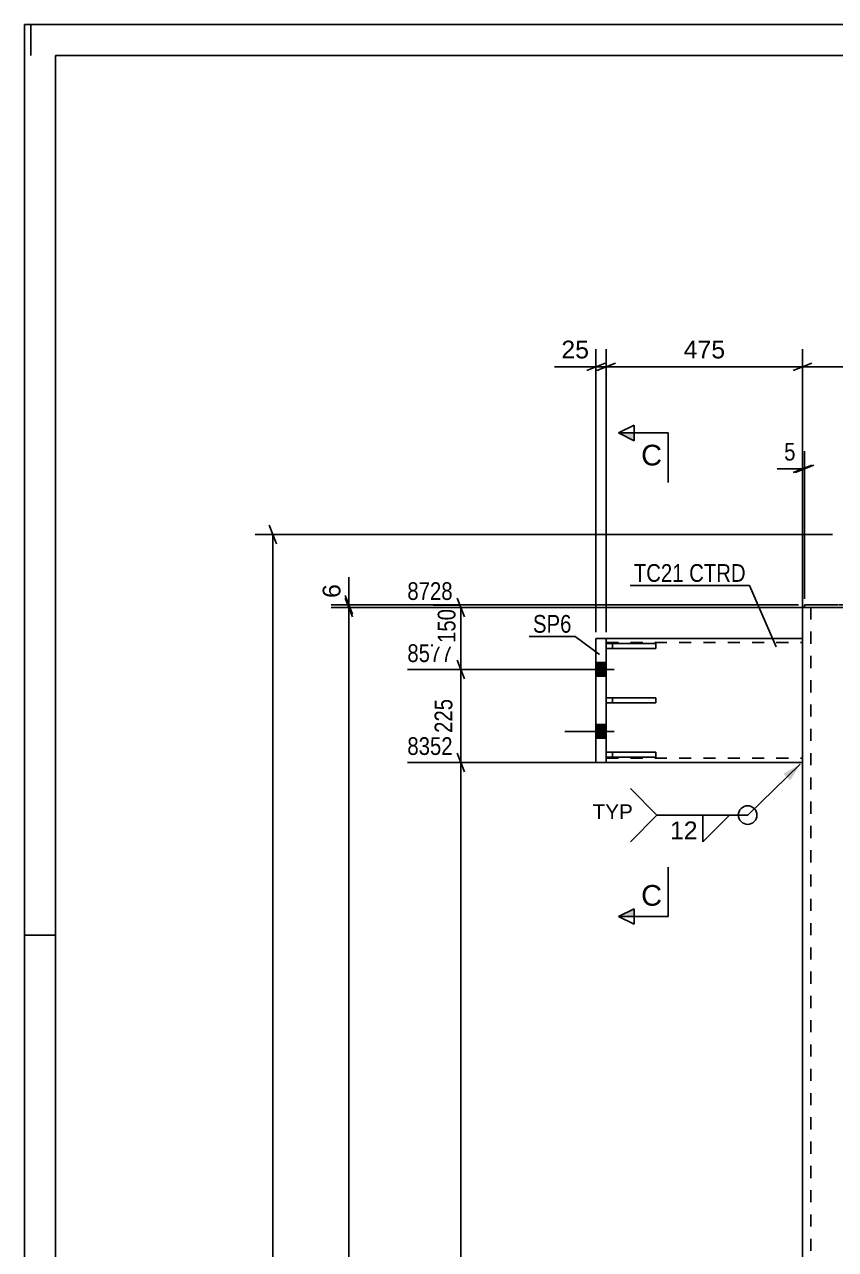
# Model space of a CAD drawing. Header units: millimetres. Extents: x 0 to 841, y 0 to 594.
# Drawn here: x 0 to 130.8, y 396.3 to 594 of the extents above; entities that cross this region are included whole.
import ezdxf

# ---------------------------------------------------------------- set-up
doc = ezdxf.new("R2010")
doc.units = ezdxf.units.MM
doc.linetypes.add('DXK_LINE_DOT2', pattern=[3.9198, 1.9599, -1.9599])
doc.styles.add('Arial', font='ARIAL.TTF', dxfattribs={"height": 0.2})
doc.styles.add('Arial Narrow', font='ARIALN.TTF', dxfattribs={"height": 0.2})

# ---------------------------------------------------------------- blocks, each defined once
blk = doc.blocks.new('Unknown-284928530-1132 - 10120')
at = {"color": 5, "linetype": 'Continuous'}
for p, q in [((841, 594), (0, 594)), ((0, 594), (0, 0)), ((1, 589), (1, 594)), ((836, 589), (5, 589)), ((5, 589), (5, 5)), ((5, 447), (0, 447))]:
    blk.add_line(p, q, dxfattribs=at)
blk = doc.blocks.new('Part-284928530-2789 - 2659')
at = {"color": 2, "linetype": 'Continuous'}
for p, q in [((93.86, 476.53), (101.86, 476.53)), ((93.86, 476.53), (93.86, 475.73)), ((93.86, 475.73), (101.86, 475.73)), ((101.86, 476.53), (101.86, 475.73))]:
    blk.add_line(p, q, dxfattribs=at)
at = {"color": 7, "linetype": 'DXK_LINE_DOT2'}
blk.add_line((94.86, 475.73), (94.86, 476.53), dxfattribs=at)
blk = doc.blocks.new('Part-284928530-2805 - 2659')
at = {"color": 2, "linetype": 'Continuous'}
for p, q in [((92.2, 494.89), (92.2, 474.89)), ((93.86, 494.89), (92.2, 494.89)), ((93.86, 474.89), (93.86, 494.89)), ((92.2, 474.89), (93.86, 474.89))]:
    blk.add_line(p, q, dxfattribs=at)
blk = doc.blocks.new('Part-284928530-2690 - 2659')
at = {"color": 2, "linetype": 'Continuous'}
for p, q in [((125.53, 499.91), (125.53, 240.85)), ((125.53, 499.91), (125.86, 499.91)), ((126.98, 499.91), (131.35, 499.91))]:
    blk.add_line(p, q, dxfattribs=at)
at = {"color": 7, "linetype": 'DXK_LINE_DOT2'}
for p, q in [((126.96, 499.91), (125.86, 499.91)), ((126.31, 499.91), (126.98, 499.91)), ((126.86, 499.91), (126.86, 240.85)), ((126.96, 499.91), (126.98, 499.91))]:
    blk.add_line(p, q, dxfattribs=at)
blk = doc.blocks.new('Bolt-284928530-2694 - 2659')
at = {"linetype": 'Continuous'}
for points in [[(92.2, 490.99), (92.2, 488.79), (93.86, 488.79), (93.86, 490.99)], [(92.2, 490.99), (92.2, 488.79), (93.86, 488.79), (93.86, 490.99)], [(92.2, 480.99), (92.2, 478.79), (93.86, 478.79), (93.86, 480.99)], [(92.2, 480.99), (92.2, 478.79), (93.86, 478.79), (93.86, 480.99)]]:
    blk.add_hatch(color=1, dxfattribs=at).paths.add_polyline_path(points)
at = {"color": 1, "linetype": 'Continuous'}
for p, q in [((93.86, 490.99), (92.2, 490.99)), ((93.86, 490.99), (92.2, 490.99)), ((95.13, 489.89), (87.2, 489.89)), ((95.13, 489.89), (87.2, 489.89)), ((93.86, 488.79), (92.2, 488.79)), ((93.86, 488.79), (92.2, 488.79)), ((93.86, 480.99), (92.2, 480.99)), ((93.86, 480.99), (92.2, 480.99)), ((95.13, 479.89), (87.2, 479.89)), ((95.13, 479.89), (87.2, 479.89)), ((93.86, 478.79), (92.2, 478.79)), ((93.86, 478.79), (92.2, 478.79))]:
    blk.add_line(p, q, dxfattribs=at)
blk = doc.blocks.new('Part-284928530-2836 - 2659')
at = {"color": 2, "linetype": 'Continuous'}
for p, q in [((93.86, 494.89), (125.53, 494.89)), ((93.86, 474.89), (125.53, 474.89))]:
    blk.add_line(p, q, dxfattribs=at)
at = {"color": 7, "linetype": 'DXK_LINE_DOT2'}
for p, q in [((93.86, 494.89), (93.86, 474.89)), ((125.53, 474.89), (125.53, 494.89)), ((125.53, 494.89), (125.53, 494.89)), ((125.53, 494.89), (125.53, 494.89)), ((93.86, 494.22), (125.53, 494.22)), ((93.86, 475.56), (125.53, 475.56)), ((125.53, 474.89), (125.53, 474.89)), ((125.53, 474.89), (125.53, 474.89))]:
    blk.add_line(p, q, dxfattribs=at)
blk = doc.blocks.new('Part-284928530-2713 - 2659')
at = {"color": 7, "linetype": 'DXK_LINE_DOT2'}
for p, q in [((101.86, 494.06), (93.86, 494.06)), ((93.86, 494.06), (93.86, 493.26)), ((93.86, 493.26), (101.86, 493.26)), ((94.86, 493.26), (94.86, 494.06)), ((101.86, 493.26), (101.86, 494.06))]:
    blk.add_line(p, q, dxfattribs=at)
blk = doc.blocks.new('Part-284928530-2714 - 2659')
at = {"color": 7, "linetype": 'DXK_LINE_DOT2'}
for p, q in [((101.86, 485.29), (93.86, 485.29)), ((93.86, 485.29), (93.86, 484.49)), ((93.86, 484.49), (101.86, 484.49)), ((94.86, 484.49), (94.86, 485.29)), ((101.86, 484.49), (101.86, 485.29))]:
    blk.add_line(p, q, dxfattribs=at)
blk = doc.blocks.new('Part-284928530-2715 - 2659')
at = {"color": 2, "linetype": 'Continuous'}
for p, q in [((93.86, 494.06), (101.86, 494.06)), ((93.86, 494.06), (93.86, 493.26)), ((93.86, 493.26), (101.86, 493.26)), ((101.86, 494.06), (101.86, 493.26))]:
    blk.add_line(p, q, dxfattribs=at)
at = {"color": 7, "linetype": 'DXK_LINE_DOT2'}
blk.add_line((94.86, 493.26), (94.86, 494.06), dxfattribs=at)
blk = doc.blocks.new('Part-284928530-2780 - 2659')
at = {"color": 2, "linetype": 'Continuous'}
for p, q in [((125.86, 500.31), (131.35, 500.31)), ((125.86, 500.31), (125.86, 499.91)), ((158.53, 500.31), (153.01, 500.31)), ((158.53, 500.31), (158.53, 499.91)), ((125.86, 499.91), (126.98, 499.91)), ((158.53, 499.91), (157.41, 499.91))]:
    blk.add_line(p, q, dxfattribs=at)
at = {"color": 7, "linetype": 'DXK_LINE_DOT2'}
for p, q in [((153.01, 500.31), (131.35, 500.31)), ((157.41, 499.91), (126.98, 499.91))]:
    blk.add_line(p, q, dxfattribs=at)
blk = doc.blocks.new('Part-284928530-2716 - 2659')
at = {"color": 2, "linetype": 'Continuous'}
for p, q in [((93.86, 485.29), (101.86, 485.29)), ((93.86, 485.29), (93.86, 484.49)), ((93.86, 484.49), (101.86, 484.49)), ((101.86, 485.29), (101.86, 484.49))]:
    blk.add_line(p, q, dxfattribs=at)
at = {"color": 7, "linetype": 'DXK_LINE_DOT2'}
blk.add_line((94.86, 484.49), (94.86, 485.29), dxfattribs=at)
blk = doc.blocks.new('Part-284928530-2786 - 2659')
at = {"color": 7, "linetype": 'DXK_LINE_DOT2'}
for p, q in [((101.86, 476.53), (93.86, 476.53)), ((93.86, 476.53), (93.86, 475.73)), ((93.86, 475.73), (101.86, 475.73)), ((94.86, 475.73), (94.86, 476.53)), ((101.86, 475.73), (101.86, 476.53))]:
    blk.add_line(p, q, dxfattribs=at)
blk = doc.blocks.new('StraightDimension-284928530-8194 - 2659')
at = {"color": 7, "linetype": 'Continuous'}
for p, q in [((52.92, 498.41), (51.72, 501.41)), ((124.53, 499.91), (49.47, 499.91)), ((52.32, 216.51), (52.32, 499.91))]:
    blk.add_line(p, q, dxfattribs=at)
blk = doc.blocks.new('StraightDimension-284928530-2951 - 2659')
at = {"color": 7, "linetype": 'Continuous'}
for p, q in [((125.53, 500.91), (125.53, 525.11)), ((125.86, 501.31), (125.86, 525.11)), ((124.03, 521.66), (127.03, 522.86)), ((127.36, 522.86), (124.36, 521.66)), ((125.53, 522.26), (125.86, 522.26))]:
    blk.add_line(p, q, dxfattribs=at)
at = {"color": 0}
blk.add_wipeout([(125, 523.01), (125, 527.21), (121.97, 527.21), (121.97, 523.01)], dxfattribs=at)
at = {"color": 7, "linetype": 'Continuous'}
blk.add_line((125.53, 522.26), (121.45, 522.26), dxfattribs=at)
blk.add_line((125.53, 522.26), (121.45, 522.26), dxfattribs=at)
at = {"color": 3, "style": 'Arial Narrow'}
blk.add_text('5', height=2.86, dxfattribs=at).set_placement((122.57, 523.61))
blk = doc.blocks.new('StraightDimension-284928530-2995 - 2659')
at = {"color": 7, "linetype": 'Continuous'}
for p, q in [((92.86, 474.89), (61.77, 474.89)), ((70.98, 473.39), (69.78, 476.39)), ((70.38, 285.56), (70.38, 474.89)), ((69.78, 287.06), (70.98, 284.06)), ((87.86, 285.56), (61.77, 285.56))]:
    blk.add_line(p, q, dxfattribs=at)
at = {"color": 0, "linetype": 'Continuous'}
blk.add_wipeout([(69.68, 475.49), (69.68, 479.69), (61.17, 479.69), (61.17, 475.49)], dxfattribs=at)
at = {"color": 0}
blk.add_wipeout([(69.63, 384.48), (65.43, 384.48), (65.43, 375.97), (69.63, 375.97)], dxfattribs=at)
at = {"color": 3, "linetype": 'Continuous', "style": 'Arial Narrow'}
blk.add_text('8352', height=2.863, dxfattribs=at).set_placement((61.77, 476.09))
at = {"color": 3, "style": 'Arial Narrow'}
blk.add_text('2840', height=2.863, rotation=90.0002, dxfattribs=at).set_placement((69.03, 376.57))
blk = doc.blocks.new('StraightDimension-284928530-3002 - 2659')
at = {"color": 7, "linetype": 'Continuous'}
for p, q in [((70.98, 488.39), (69.78, 491.39)), ((87.86, 489.89), (61.77, 489.89)), ((70.38, 474.89), (70.38, 489.89)), ((92.86, 474.89), (61.77, 474.89)), ((69.78, 476.39), (70.98, 473.39))]:
    blk.add_line(p, q, dxfattribs=at)
at = {"color": 0, "linetype": 'Continuous'}
blk.add_wipeout([(69.68, 490.49), (69.68, 494.69), (61.17, 494.69), (61.17, 490.49)], dxfattribs=at)
at = {"color": 0}
blk.add_wipeout([(69.63, 485.73), (65.43, 485.73), (65.43, 479.05), (69.63, 479.05)], dxfattribs=at)
at = {"color": 3, "linetype": 'Continuous', "style": 'Arial Narrow'}
blk.add_text('8577', height=2.863, dxfattribs=at).set_placement((61.77, 491.09))
at = {"color": 3, "style": 'Arial Narrow'}
blk.add_text('225', height=2.863, rotation=90.0002, dxfattribs=at).set_placement((69.03, 479.65))
blk = doc.blocks.new('StraightDimension-284928530-3009 - 2659')
at = {"color": 7, "linetype": 'Continuous'}
for p, q in [((69.78, 501.41), (70.98, 498.41)), ((157.86, 499.91), (61.77, 499.91)), ((70.38, 489.89), (70.38, 499.91)), ((70.98, 488.39), (69.78, 491.39)), ((87.86, 489.89), (61.77, 489.89))]:
    blk.add_line(p, q, dxfattribs=at)
at = {"color": 0}
blk.add_wipeout([(70.13, 500.26), (65.93, 500.26), (65.93, 493.57), (70.13, 493.57)], dxfattribs=at)
at = {"color": 3, "style": 'Arial Narrow'}
blk.add_text('150', height=2.863, rotation=90.0002, dxfattribs=at).set_placement((69.53, 494.17))
at = {"color": 0, "linetype": 'Continuous'}
blk.add_wipeout([(69.68, 500.51), (69.68, 504.71), (61.17, 504.71), (61.17, 500.51)], dxfattribs=at)
at = {"color": 3, "linetype": 'Continuous', "style": 'Arial Narrow'}
blk.add_text('8728', height=2.863, dxfattribs=at).set_placement((61.77, 501.11))
blk = doc.blocks.new('StraightDimension-284928530-8222 - 2659')
at = {"color": 7, "linetype": 'Continuous'}
for p, q in [((40.65, 510.17), (39.45, 513.17)), ((130.35, 511.67), (37.2, 511.67)), ((40.05, 214.85), (40.05, 511.67))]:
    blk.add_line(p, q, dxfattribs=at)
blk = doc.blocks.new('StraightDimension-284928530-3048 - 2659')
at = {"color": 7, "linetype": 'Continuous'}
for p, q in [((213.17, 501.41), (214.37, 498.41)), ((126.53, 499.91), (222.38, 499.91)), ((213.77, 489.89), (213.77, 499.91)), ((214.37, 488.39), (213.17, 491.39)), ((193.2, 489.89), (222.38, 489.89))]:
    blk.add_line(p, q, dxfattribs=at)
at = {"color": 0, "linetype": 'Continuous'}
blk.add_wipeout([(222.98, 500.51), (222.98, 504.71), (214.47, 504.71), (214.47, 500.51)], dxfattribs=at)
at = {"color": 0}
blk.add_wipeout([(213.02, 498.24), (208.82, 498.24), (208.82, 491.56), (213.02, 491.56)], dxfattribs=at)
at = {"color": 3, "linetype": 'Continuous', "style": 'Arial Narrow'}
blk.add_text('8728', height=2.863, dxfattribs=at).set_placement((215.07, 501.11))
at = {"color": 3, "style": 'Arial Narrow'}
blk.add_text('150', height=2.863, rotation=90.0002, dxfattribs=at).set_placement((212.42, 492.16))
blk = doc.blocks.new('StraightDimension-284928530-8162 - 2659')
at = {"color": 7, "linetype": 'Continuous'}
for p, q in [((125.53, 495.89), (125.53, 541.6)), ((158.86, 495.89), (158.86, 541.6)), ((127.03, 539.35), (124.03, 538.15)), ((125.53, 538.75), (158.86, 538.75)), ((157.36, 538.15), (160.36, 539.35))]:
    blk.add_line(p, q, dxfattribs=at)
at = {"color": 0}
blk.add_wipeout([(146.13, 539.5), (146.13, 543.7), (138.26, 543.7), (138.26, 539.5)], dxfattribs=at)
at = {"color": 3, "style": 'Arial'}
blk.add_text('500', height=2.865, dxfattribs=at).set_placement((138.86, 540.1))
blk = doc.blocks.new('StraightDimension-284928530-8163 - 2659')
at = {"color": 7, "linetype": 'Continuous'}
for p, q in [((93.86, 495.89), (93.86, 541.6)), ((125.53, 495.89), (125.53, 541.6)), ((95.36, 539.35), (92.36, 538.15)), ((93.86, 538.75), (125.53, 538.75)), ((124.03, 538.15), (127.03, 539.35))]:
    blk.add_line(p, q, dxfattribs=at)
at = {"color": 0}
blk.add_wipeout([(113.63, 539.5), (113.63, 543.7), (105.76, 543.7), (105.76, 539.5)], dxfattribs=at)
at = {"color": 3, "style": 'Arial'}
blk.add_text('475', height=2.865, dxfattribs=at).set_placement((106.36, 540.1))
blk = doc.blocks.new('StraightDimension-284928530-8164 - 2659')
at = {"color": 7, "linetype": 'Continuous'}
for p, q in [((92.2, 495.89), (92.2, 541.6)), ((93.86, 495.89), (93.86, 541.6)), ((90.7, 538.15), (93.7, 539.35)), ((92.2, 538.75), (93.86, 538.75)), ((95.36, 539.35), (92.36, 538.15))]:
    blk.add_line(p, q, dxfattribs=at)
at = {"color": 0}
blk.add_wipeout([(91.67, 539.5), (91.67, 543.7), (86.02, 543.7), (86.02, 539.5)], dxfattribs=at)
at = {"color": 7, "linetype": 'Continuous'}
blk.add_line((92.2, 538.75), (85.5, 538.75), dxfattribs=at)
blk.add_line((92.2, 538.75), (85.5, 538.75), dxfattribs=at)
at = {"color": 3, "style": 'Arial'}
blk.add_text('25', height=2.865, dxfattribs=at).set_placement((86.62, 540.1))
blk = doc.blocks.new('StraightDimension-284928530-8193 - 2659')
at = {"color": 7, "linetype": 'Continuous'}
for p, q in [((124.86, 500.31), (49.47, 500.31)), ((51.72, 501.81), (52.92, 498.81)), ((52.92, 498.41), (51.72, 501.41)), ((52.32, 499.91), (52.32, 500.31)), ((124.53, 499.91), (49.47, 499.91))]:
    blk.add_line(p, q, dxfattribs=at)
at = {"color": 0}
blk.add_wipeout([(51.57, 504.26), (47.37, 504.26), (47.37, 500.83), (51.57, 500.83)], dxfattribs=at)
at = {"color": 7, "linetype": 'Continuous'}
blk.add_line((52.32, 500.31), (52.32, 504.78), dxfattribs=at)
blk.add_line((52.32, 500.31), (52.32, 504.78), dxfattribs=at)
at = {"color": 3, "style": 'Arial'}
blk.add_text('6', height=2.87, rotation=90.0002, dxfattribs=at).set_placement((50.97, 501.43))
blk = doc.blocks.new('Mark-284928530-2801 - 2659')
at = {"color": 0}
blk.add_wipeout([(88.25, 495.82), (88.25, 498.82), (82.04, 498.82), (82.04, 495.82)], dxfattribs=at)
blk.add_wipeout([(88.25, 495.82), (88.25, 498.82), (82.04, 498.82), (82.04, 495.82)], dxfattribs=at)
at = {"color": 30, "linetype": 'Continuous'}
for p in [(81.44, 495.22), (92.78, 492.31)]:
    blk.add_line(p, (88.85, 495.22), dxfattribs=at)
at = {"color": 3, "style": 'Arial Narrow'}
blk.add_text('SP6', height=2.863, dxfattribs=at).set_placement((82.04, 495.82))
blk = doc.blocks.new('SectionMark-284928530-3165 - 2659')
at = {"linetype": 'Continuous'}
for points in [[(98.36, 528.07), (98.36, 526.82), (95.86, 528.07)], [(98.36, 451.25), (98.36, 450), (95.86, 450)]]:
    blk.add_hatch(color=6, dxfattribs=at).paths.add_polyline_path(points)
at = {"color": 6, "linetype": 'Continuous'}
for p, q in [((95.86, 528.07), (98.36, 529.32)), ((103.86, 528.07), (95.86, 528.07)), ((95.86, 528.07), (98.36, 526.82)), ((98.36, 526.82), (98.36, 529.32)), ((103.86, 528.07), (103.86, 520.07)), ((103.86, 450), (103.86, 458)), ((95.86, 450), (98.36, 451.25)), ((98.36, 451.25), (98.36, 448.75)), ((103.86, 450), (95.86, 450)), ((98.36, 448.75), (95.86, 450))]:
    blk.add_line(p, q, dxfattribs=at)
at = {"color": 0, "linetype": 'Continuous'}
for points in [[(102.86, 522.82), (102.86, 526.32), (99.49, 526.32), (99.49, 522.82)], [(102.86, 451.75), (102.86, 455.25), (99.49, 455.25), (99.49, 451.75)]]:
    blk.add_wipeout(points, dxfattribs=at)
at = {"color": 3, "linetype": 'Continuous', "style": 'Arial'}
for p in [(99.49, 522.82), (99.49, 451.75)]:
    blk.add_text('C', height=3.34, dxfattribs=at).set_placement(p)
blk = doc.blocks.new('WeldMark-284928530-3194 - 2659')
at = {"linetype": 'Continuous'}
blk.add_hatch(color=30, dxfattribs=at).paths.add_polyline_path([(122.49, 473.06), (125.17, 474.61), (123.54, 471.98)])
at = {"color": 30, "linetype": 'Continuous'}
blk.add_line((125.17, 474.61), (116.68, 466.38), dxfattribs=at)
at = {"color": 3, "linetype": 'Continuous'}
for q in [(97.75, 470.67), (97.75, 462.09)]:
    blk.add_line((102.04, 466.38), q, dxfattribs=at)
for start, end in [(90, 270), (270, 90)]:
    blk.add_arc((116.68, 466.38), 1.5, start, end, dxfattribs=at)
at = {"color": 0}
blk.add_wipeout([(108.78, 462.28), (108.78, 465.68), (103.94, 465.68), (103.94, 462.28)], dxfattribs=at)
at = {"color": 30, "linetype": 'Continuous'}
blk.add_line((102.04, 466.38), (116.68, 466.38), dxfattribs=at)
at = {"color": 3, "linetype": 'Continuous'}
for p, q in [((109.44, 466.38), (113.73, 466.38)), ((113.73, 466.38), (109.44, 462.09)), ((109.44, 462.09), (109.44, 466.38))]:
    blk.add_line(p, q, dxfattribs=at)
at = {"color": 3, "style": 'Arial'}
blk.add_text('12', height=2.865, dxfattribs=at).set_placement((104.14, 462.48))
at = {"color": 0, "linetype": 'Continuous'}
blk.add_wipeout([(98.14, 465.73), (98.14, 468.23), (91.66, 468.23), (91.66, 465.73)], dxfattribs=at)
blk.add_wipeout([(98.14, 465.73), (98.14, 468.23), (91.66, 468.23), (91.66, 465.73)], dxfattribs=at)
at = {"color": 3, "linetype": 'Continuous', "style": 'Arial'}
blk.add_text('TYP', height=2.388, dxfattribs=at).set_placement((91.66, 465.73))
blk = doc.blocks.new('Mark-284928530-8091 - 2659')
at = {"color": 0}
blk.add_wipeout([(106.34, 504.03), (106.34, 507.03), (98.31, 507.03), (98.31, 504.03)], dxfattribs=at)
blk.add_wipeout([(106.34, 504.03), (106.34, 507.03), (98.31, 507.03), (98.31, 504.03)], dxfattribs=at)
at = {"color": 3, "style": 'Arial Narrow'}
blk.add_text('TC21', height=2.863, dxfattribs=at).set_placement((98.31, 504.03))
at = {"color": 0}
blk.add_wipeout([(116.37, 504.03), (116.37, 507.03), (107.24, 507.03), (107.24, 504.03)], dxfattribs=at)
blk.add_wipeout([(116.37, 504.03), (116.37, 507.03), (107.24, 507.03), (107.24, 504.03)], dxfattribs=at)
at = {"color": 30, "linetype": 'Continuous'}
for p in [(97.71, 503.43), (121.27, 493.55)]:
    blk.add_line(p, (116.97, 503.43), dxfattribs=at)
at = {"color": 3, "style": 'Arial Narrow'}
blk.add_text('CTRD', height=2.863, dxfattribs=at).set_placement((107.24, 504.03))

msp = doc.modelspace()

# ---------------------------------------------------------------- block references
for name in ['Unknown-284928530-1132 - 10120', 'Part-284928530-2690 - 2659', 'Part-284928530-2780 - 2659', 'Part-284928530-2805 - 2659', 'Part-284928530-2836 - 2659', 'Part-284928530-2713 - 2659', 'Part-284928530-2715 - 2659', 'Bolt-284928530-2694 - 2659', 'Part-284928530-2714 - 2659', 'Part-284928530-2716 - 2659', 'Part-284928530-2789 - 2659', 'Part-284928530-2786 - 2659']:
    msp.add_blockref(name, (0, 0))

# ---------------------------------------------------------------- next in the draw order: block references
msp.add_blockref('StraightDimension-284928530-8194 - 2659', (0, 0))

# ---------------------------------------------------------------- next in the draw order: block references
for name in ['StraightDimension-284928530-2951 - 2659', 'StraightDimension-284928530-2995 - 2659']:
    msp.add_blockref(name, (0, 0))

# ---------------------------------------------------------------- next in the draw order: block references
msp.add_blockref('StraightDimension-284928530-3002 - 2659', (0, 0))

# ---------------------------------------------------------------- next in the draw order: block references
msp.add_blockref('StraightDimension-284928530-3009 - 2659', (0, 0))

# ---------------------------------------------------------------- next in the draw order: block references
msp.add_blockref('StraightDimension-284928530-8222 - 2659', (0, 0))

# ---------------------------------------------------------------- next in the draw order: block references
msp.add_blockref('StraightDimension-284928530-3048 - 2659', (0, 0))

# ---------------------------------------------------------------- next in the draw order: block references
msp.add_blockref('StraightDimension-284928530-8162 - 2659', (0, 0))

# ---------------------------------------------------------------- next in the draw order: block references
msp.add_blockref('StraightDimension-284928530-8163 - 2659', (0, 0))

# ---------------------------------------------------------------- next in the draw order: block references
msp.add_blockref('StraightDimension-284928530-8164 - 2659', (0, 0))

# ---------------------------------------------------------------- next in the draw order: block references
msp.add_blockref('StraightDimension-284928530-8193 - 2659', (0, 0))

# ---------------------------------------------------------------- next in the draw order: block references
for name in ['SectionMark-284928530-3165 - 2659', 'Mark-284928530-2801 - 2659']:
    msp.add_blockref(name, (0, 0))

# ---------------------------------------------------------------- next in the draw order: block references
for name in ['Mark-284928530-8091 - 2659', 'WeldMark-284928530-3194 - 2659']:
    msp.add_blockref(name, (0, 0))

doc.saveas('drawing.dxf')
